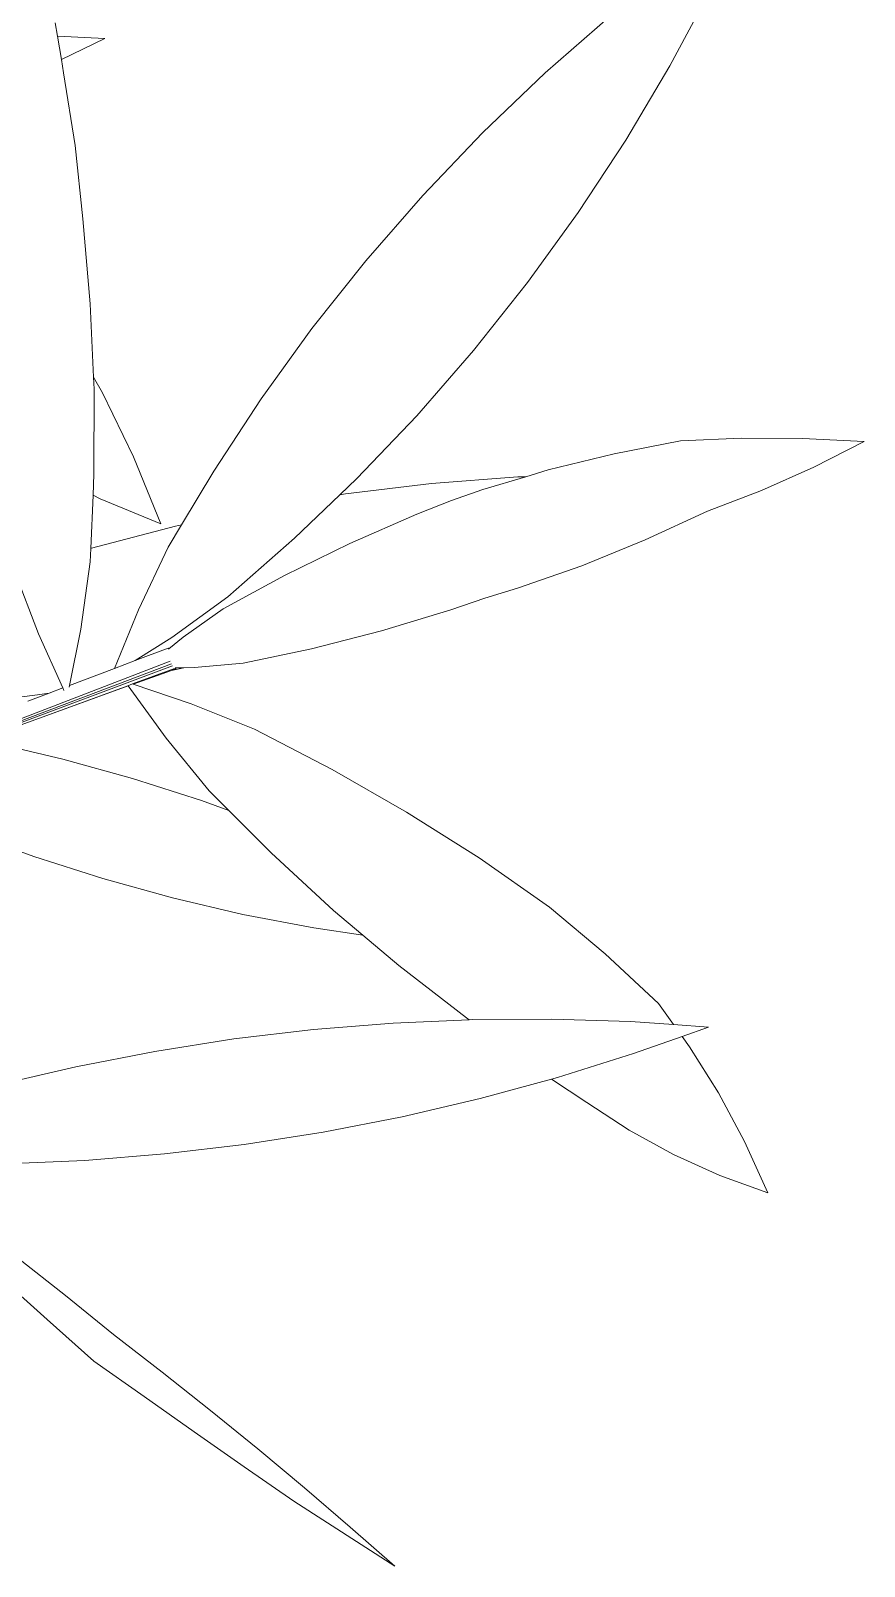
# Model space of a CAD drawing. Header units: millimetres. Extents: x 17 to 218440, y 21 to 53693.
# Drawn here: x 42041.1 to 42189.7, y 19962.5 to 20236.2 of the extents above; entities that cross this region are included whole.
import ezdxf

# ---------------------------------------------------------------- set-up
doc = ezdxf.new("R2010")
doc.units = ezdxf.units.MM
doc.header["$MEASUREMENT"] = 0
doc.layers.add('Edges', color=7, linetype='Continuous', lineweight=18)

# ---------------------------------------------------------------- blocks, each defined once
blk = doc.blocks.new('BAMBOOPLAN')
at = {"layer": 'Edges'}
for p, q in [((13.1469, 0.1899), (13.0435, -0.004)), ((12.8916, 0.1224), (12.7258, -0.0224)), ((11.4779, 0.105), (11.4836, 0.0713)), ((11.6049, 0.0655), (11.4836, 0.0713)), ((11.4836, 0.0713), (11.4938, 0.0115)), ((11.6049, 0.0655), (11.4938, 0.0115)), ((11.4938, 0.0115), (11.4995, -0.0223)), ((11.4995, -0.0223), (11.5286, -0.2074)), ((12.7258, -0.0224), (12.5666, -0.1748)), ((13.0435, -0.004), (12.9312, -0.1933)), ((12.5666, -0.1748), (12.4143, -0.3344)), ((12.9312, -0.1933), (12.8103, -0.3776)), ((11.5286, -0.2074), (11.5482, -0.3939)), ((12.4143, -0.3344), (12.2693, -0.5008)), ((12.8103, -0.3776), (12.681, -0.5564)), ((11.5482, -0.3939), (11.5676, -0.6105)), ((12.2693, -0.5008), (12.132, -0.6736)), ((12.681, -0.5564), (12.5437, -0.7292)), ((11.5676, -0.6105), (11.5758, -0.7969)), ((12.132, -0.6736), (12.0027, -0.8523)), ((12.5437, -0.7292), (12.3987, -0.8956)), ((11.5987, -0.8373), (11.5758, -0.7969)), ((11.5758, -0.7969), (11.5772, -0.8276)), ((11.5772, -0.8276), (11.5769, -1.0447)), ((11.6773, -0.9998), (11.5987, -0.8373)), ((12.0027, -0.8523), (11.8817, -1.0366)), ((12.3987, -0.8956), (12.2464, -1.0552)), ((13.0707, -0.959), (12.9014, -0.9926)), ((13.2255, -0.9528), (13.0707, -0.959)), ((13.3816, -0.9535), (13.2255, -0.9528)), ((13.5386, -0.9611), (13.3816, -0.9535)), ((13.5386, -0.9611), (13.4098, -1.0267)), ((11.7469, -1.1704), (11.6773, -0.9998)), ((12.9014, -0.9926), (12.7337, -1.0335)), ((11.5769, -1.0447), (11.5746, -1.098)), ((11.8817, -1.0366), (11.7997, -1.1735)), ((12.2464, -1.0552), (12.2029, -1.0968)), ((12.656, -1.0515), (12.4365, -1.0679)), ((12.6763, -1.0509), (12.5674, -1.0837)), ((12.6763, -1.0509), (12.656, -1.0515)), ((12.7337, -1.0335), (12.6763, -1.0509)), ((13.4098, -1.0267), (13.2766, -1.0859)), ((12.2177, -1.0943), (12.2029, -1.0968)), ((12.4365, -1.0679), (12.2177, -1.0943)), ((12.5674, -1.0837), (12.4874, -1.1117)), ((13.2766, -1.0859), (13.1392, -1.1385)), ((11.5746, -1.098), (11.5689, -1.2333)), ((11.5926, -1.107), (11.5746, -1.098)), ((11.7469, -1.1704), (11.5926, -1.107)), ((12.2029, -1.0968), (12.0872, -1.2076)), ((12.4874, -1.1117), (12.3987, -1.1463)), ((12.3987, -1.1463), (12.2285, -1.2207)), ((13.1392, -1.1385), (12.9809, -1.2114)), ((11.7842, -1.1768), (11.5707, -1.2327)), ((11.7997, -1.1735), (11.7656, -1.2305)), ((11.7997, -1.1735), (11.7842, -1.1768)), ((12.0872, -1.2076), (11.9175, -1.357)), ((12.9809, -1.2114), (12.8194, -1.2777)), ((11.5689, -1.2333), (11.5674, -1.2672)), ((11.5707, -1.2327), (11.5689, -1.2333)), ((11.7656, -1.2305), (11.6901, -1.3897)), ((12.2285, -1.2207), (12.0618, -1.302)), ((11.5674, -1.2672), (11.5434, -1.439)), ((12.8194, -1.2777), (12.6556, -1.335)), ((11.3756, -1.2934), (11.4356, -1.4511)), ((12.0618, -1.302), (11.9062, -1.387)), ((11.9175, -1.357), (11.7748, -1.4601)), ((12.5724, -1.3601), (12.4853, -1.3902)), ((12.6556, -1.335), (12.5724, -1.3601)), ((11.6901, -1.3897), (11.6294, -1.5391)), ((11.9062, -1.387), (11.8042, -1.4594)), ((12.4853, -1.3902), (12.3089, -1.4433)), ((11.5434, -1.439), (11.5149, -1.5822)), ((12.3089, -1.4433), (12.1308, -1.4891)), ((11.4356, -1.4511), (11.4972, -1.5889)), ((11.7748, -1.4601), (11.6821, -1.5193)), ((11.8042, -1.4594), (11.7676, -1.4889)), ((10.2549, -2.1035), (11.7712, -1.5208)), ((11.6821, -1.5193), (11.6294, -1.5391)), ((11.7656, -1.4879), (11.6821, -1.5193)), ((11.7656, -1.4879), (11.7676, -1.4889)), ((11.7676, -1.4889), (11.7663, -1.49)), ((12.1308, -1.4891), (11.9572, -1.5254)), ((10.6031, -1.9715), (11.774, -1.5272)), ((10.7112, -1.9311), (11.7769, -1.5327)), ((11.6294, -1.5391), (11.5149, -1.5822)), ((11.7821, -1.5396), (11.675, -1.5787)), ((11.7744, -1.544), (11.6767, -1.5792)), ((11.8058, -1.5373), (11.7744, -1.544)), ((11.784, -1.5405), (11.7744, -1.544)), ((11.786, -1.5378), (11.784, -1.5378)), ((11.784, -1.5405), (11.7852, -1.5397)), ((11.7852, -1.5397), (11.786, -1.5378)), ((11.8058, -1.5373), (11.786, -1.5378)), ((11.8327, -1.5365), (11.8058, -1.5373)), ((11.9572, -1.5254), (11.8327, -1.5365)), ((11.4627, -1.6018), (11.4081, -1.6224)), ((11.6633, -1.583), (11.4285, -1.6688)), ((11.6639, -1.5838), (11.4285, -1.6688)), ((11.4627, -1.6018), (11.4334, -1.6067)), ((11.4972, -1.5889), (11.4627, -1.6018)), ((11.4972, -1.5889), (11.5, -1.5953)), ((11.5149, -1.5822), (11.5139, -1.5871)), ((11.675, -1.5787), (11.6633, -1.583)), ((11.6639, -1.5838), (11.6633, -1.583)), ((11.7606, -1.7166), (11.6639, -1.5838)), ((11.6767, -1.5792), (11.675, -1.5787)), ((11.8248, -1.6291), (11.6767, -1.5792)), ((11.4334, -1.6067), (11.2146, -1.6332)), ((11.9858, -1.6937), (11.8248, -1.6291)), ((11.4285, -1.6688), (11.2844, -1.7215)), ((11.8706, -1.8507), (11.7606, -1.7166)), ((12.1834, -1.7963), (11.9858, -1.6937)), ((11.4977, -1.7699), (11.3183, -1.728)), ((11.6754, -1.8191), (11.4977, -1.7699)), ((12.3729, -1.9048), (12.1834, -1.7963)), ((11.851, -1.8754), (11.6754, -1.8191)), ((11.9204, -1.9008), (11.851, -1.8754)), ((11.9204, -1.9008), (11.8706, -1.8507)), ((12.0277, -2.0085), (11.9204, -1.9008)), ((12.5575, -2.0219), (12.3729, -1.9048)), ((11.4236, -2.0181), (11.2506, -1.9548)), ((11.5992, -2.0744), (11.4236, -2.0181)), ((12.1871, -2.1559), (12.0277, -2.0085)), ((12.7365, -2.1474), (12.5575, -2.0219)), ((11.7769, -2.1236), (11.5992, -2.0744)), ((11.9563, -2.1655), (11.7769, -2.1236)), ((12.8785, -2.2662), (12.7365, -2.1474)), ((12.1369, -2.2), (11.9563, -2.1655)), ((12.2613, -2.2186), (12.1871, -2.1559)), ((12.2613, -2.2186), (12.1369, -2.2)), ((12.3532, -2.2961), (12.2613, -2.2186)), ((13.0143, -2.3926), (12.8785, -2.2662)), ((12.5255, -2.4287), (12.3532, -2.2961)), ((13.0529, -2.4461), (13.0143, -2.3926)), ((12.136, -2.4588), (11.9334, -2.4829)), ((12.3388, -2.4423), (12.136, -2.4588)), ((12.5323, -2.4337), (12.3388, -2.4423)), ((12.5323, -2.4337), (12.5255, -2.4287)), ((12.5412, -2.4333), (12.5323, -2.4337)), ((12.7429, -2.432), (12.5412, -2.4333)), ((12.9433, -2.4384), (12.7429, -2.432)), ((13.0529, -2.4461), (12.9433, -2.4384)), ((13.1419, -2.4524), (13.0529, -2.4461)), ((13.1419, -2.4524), (13.0747, -2.4762)), ((11.9334, -2.4829), (11.7315, -2.5145)), ((13.0747, -2.4762), (12.9511, -2.52)), ((13.0938, -2.5026), (13.0747, -2.4762)), ((13.1669, -2.6198), (13.0938, -2.5026)), ((11.7315, -2.5145), (11.5309, -2.5536)), ((12.9511, -2.52), (12.7571, -2.5807)), ((11.5309, -2.5536), (11.1521, -2.6417)), ((12.7571, -2.5807), (12.7419, -2.5849)), ((12.7419, -2.5849), (12.5604, -2.6344)), ((12.8317, -2.6449), (12.7419, -2.5849)), ((13.2334, -2.7439), (13.1669, -2.6198)), ((12.5604, -2.6344), (12.3615, -2.6808)), ((12.9399, -2.7153), (12.8317, -2.6449)), ((12.3615, -2.6808), (12.1609, -2.7198)), ((12.1609, -2.7198), (11.959, -2.7515)), ((13.053, -2.7771), (12.9399, -2.7153)), ((11.7564, -2.7756), (11.5537, -2.7921)), ((11.959, -2.7515), (11.7564, -2.7756)), ((13.2932, -2.8746), (13.2334, -2.7439)), ((11.5537, -2.7921), (11.3512, -2.801)), ((13.1709, -2.8302), (13.053, -2.7771)), ((13.2932, -2.8746), (13.1709, -2.8302)), ((11.5044, -3.1363), (11.3812, -3.039)), ((11.4574, -3.1977), (11.3397, -3.0908)), ((11.6267, -3.2354), (11.5044, -3.1363)), ((11.5766, -3.3033), (11.4574, -3.1977)), ((11.7508, -3.3314), (11.6267, -3.2354)), ((11.7046, -3.3936), (11.5766, -3.3033)), ((11.8733, -3.4287), (11.7508, -3.3314)), ((11.8324, -3.4833), (11.7046, -3.3936)), ((11.9941, -3.527), (11.8733, -3.4287)), ((11.9597, -3.5722), (11.8324, -3.4833)), ((12.1128, -3.6262), (11.9941, -3.527)), ((12.0862, -3.6602), (11.9597, -3.5722)), ((12.2291, -3.7259), (12.1128, -3.6262)), ((12.0862, -3.6602), (12.3428, -3.8259)), ((12.3428, -3.8259), (12.2291, -3.7259))]:
    blk.add_line(p, q, dxfattribs=at)

msp = doc.modelspace()

# ---------------------------------------------------------------- block references
at = {"xscale": 69.97983938875464, "yscale": 69.97983938875464, "zscale": 69.97983938875464}
msp.add_blockref('BAMBOOPLAN', (41242.26, 20230.22), dxfattribs=at)

doc.saveas('drawing.dxf')
